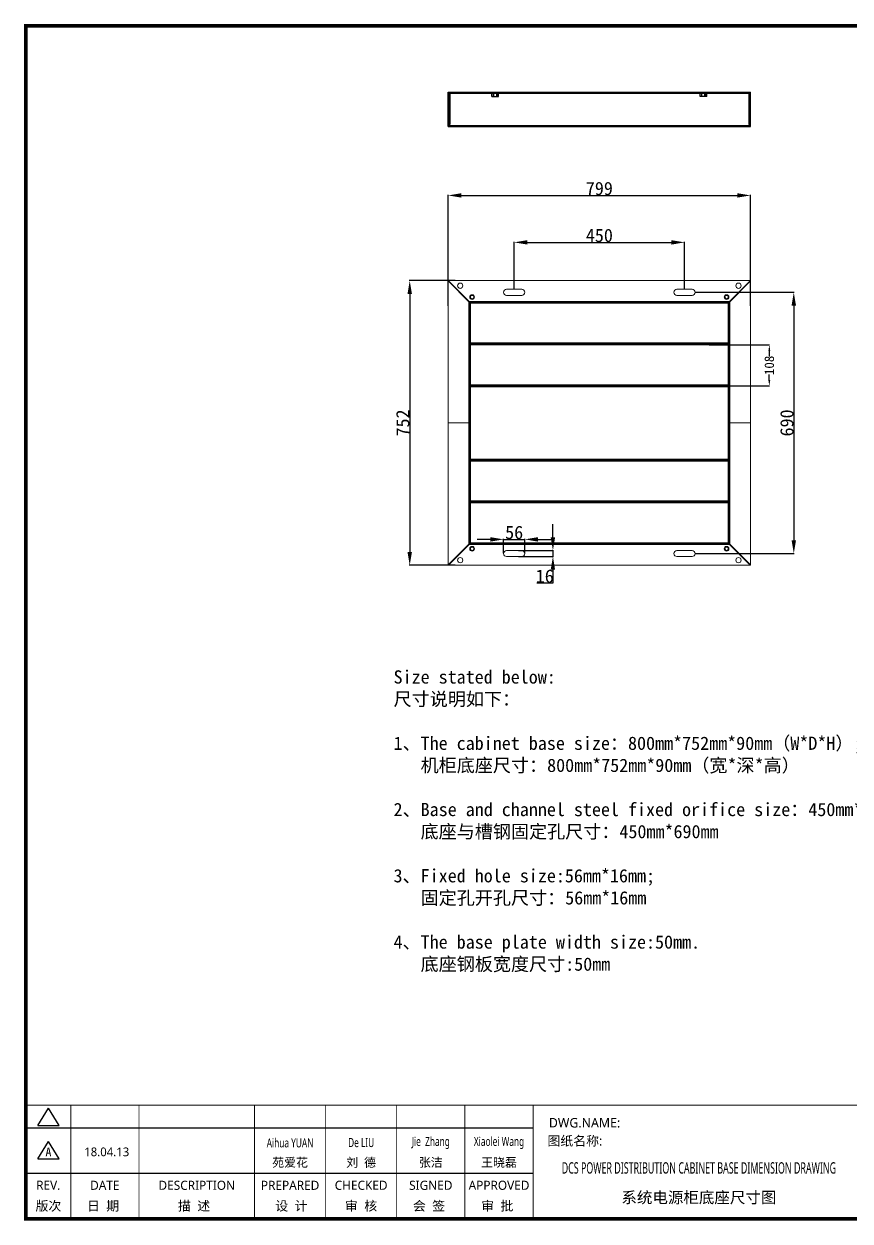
# Model space of a CAD drawing. Extents: x 81437 to 204847, y -54769 to -29444.
# Drawn here: x 91401 to 93583, y -32607 to -29444 of the extents above; entities that cross this region are included whole.
import ezdxf
from ezdxf.enums import TextEntityAlignment as Align

# ---------------------------------------------------------------- set-up
doc = ezdxf.new("R2010")
doc.units = 0
doc.header["$LTSCALE"] = 100
doc.header["$MEASUREMENT"] = 0
doc.layers.add('t', color=1, linetype='Continuous')
doc.layers.add('细实线', color=7, linetype='Continuous', lineweight=20)
doc.styles.get("Standard").update_dxf_attribs({"font": ''})
doc.styles.add('微软雅黑', font='')
doc.styles.get('Standard').set_extended_font_data('SimSun')
doc.styles.get('微软雅黑').set_extended_font_data('Microsoft YaHei')
doc.dimstyles.new('ISO-25', dxfattribs={"dimtxt": 35, "dimasz": 35, "dimexe": 1.25, "dimexo": 0.625, "dimtad": 1, "dimtoh": 1, "dimdec": 0, "dimtxsty": 'Standard', "dimcen": 2.5, "dimadec": 0, "dimazin": 0, "dimtfac": 1, "dimtdec": 0, "dimtmove": 0, "dimatfit": 3, "dimfxl": 1, "dimarcsym": 0})
doc.dimstyles.new('STANDARD$0', dxfattribs={"dimtxt": 25, "dimasz": 15, "dimexe": 0.18, "dimexo": 0.0625, "dimgap": 0.09, "dimtad": 0, "dimdec": 0, "dimzin": 0, "dimdsep": 46, "dimtxsty": 'Standard', "dimcen": 0.09, "dimadec": 0, "dimazin": 0, "dimtfac": 1, "dimtdec": 0, "dimtofl": 0, "dimtmove": 0, "dimatfit": 3, "dimfxl": 1, "dimtolj": 1, "dimtzin": 0, "dimarcsym": 0})

# ---------------------------------------------------------------- blocks, each defined once
blk = doc.blocks.new('底座尺寸图')
at = {"insert": (-105.3, -1673.2), "char_height": 35, "width": 5780.962, "attachment_point": 4}
blk.add_mtext('Size stated below:\\P尺寸说明如下：\\P\\P1、The cabinet base size：{\\fSimSun|b0|i0|c134|p54;800mm*752mm*90mm}（W*D*H）;\\P   机柜底座尺寸：{\\fSimSun|b0|i0|c134|p54;800mm*752mm*90mm}（宽*深*高）\\P\\P2、Base and channel steel fixed orifice size：450mm*540mm;\\P   底座与槽钢固定孔尺寸：{\\fSimSun|b0|i0|c134|p54;450mm*690}mm\\P\\P3、Fixed hole size:56mm*16mm;\\P   固定孔开孔尺寸：56mm*16mm\\P\\P4、The base plate width size:50mm.\\P   底座钢板宽度尺寸:50mm', dxfattribs=at)
blk = doc.blocks.new('图框')
at = {"color": 7}
for p, q in [((-6.2, -2970.4), (1334, -2970.4)), ((-6.2, -3090.4), (1334, -3090.4))]:
    blk.add_line(p, q, dxfattribs=at)
at = {"color": 7, "const_width": 3}
blk.add_lwpolyline([(4109.5, -2910.4), (-6.2, -2910.4)], dxfattribs=at)
at = {"layer": 't', "color": 7}
for p, q in [((25.8, -2963.9), (53.7, -2918)), ((81.7, -2963.9), (53.7, -2918)), ((25.8, -2963.9), (81.7, -2963.9)), ((25.8, -3051.8), (53.7, -3006)), ((81.7, -3051.8), (53.7, -3006)), ((25.8, -3051.8), (81.7, -3051.8))]:
    blk.add_line(p, q, dxfattribs=at)
at = {"layer": 't', "color": 7, "const_width": 9.62}
blk.add_lwpolyline([(4109.5, -3210.4), (4109.5, -58.9), (-6.2, -58.9), (-6.2, -3210.4)], close=True, dxfattribs=at)
at = {"layer": 't', "color": 7, "const_width": 2.4}
for points in [[(112.6, -2911.6), (112.6, -3210.4)], [(292.9, -2911.6), (292.9, -3210.4)], [(598.2, -2911.6), (598.2, -3215.3)], [(785.8, -2911.6), (785.8, -3215.3)], [(973.4, -2911.6), (973.4, -3215.3)], [(1153.7, -2911.6), (1153.7, -3215.3)], [(1334, -2911.6), (1334, -3215.3)]]:
    blk.add_lwpolyline(points, dxfattribs=at)
at = {"color": 7, "style": '微软雅黑', "flags": 8}
for tag, p, height in [('DWG.NAME:', (1375.5, -2969.2), 25), ('DWG.NO.:', (3122, -3089.3), 24), ('图纸编号', (3309.2, -3111.3), 24), ('FILENO.:', (3122.5, -3165), 24), ('文档号', (3311.6, -3183), 24)]:
    blk.add_attdef(tag, p, '', height=height, dxfattribs=at)
at = {"color": 7, "style": '微软雅黑', "width": 0.8, "flags": 8}
for tag, p, height in [('PROJECTNAME:', (3119.3, -2971.7), 24), ('PROJECT_NAME', (3324.7, -2969.2), 25)]:
    blk.add_attdef(tag, p, '', height=height, dxfattribs=at)
at = {"color": 7, "style": '微软雅黑', "flags": 8}
for tag, height, width, p in [('RENLIU', 24, 0.7, (692, -3009.2)), ('SHUFENWANG', 24, 0.7, (879.6, -3009.2)), ('FANGHOU', 24, 0.7, (1063.6, -3009.2)), ('DANDANLI', 24, 0.7, (1243.9, -3009.2)), ('#10STATIONONTROLCABINETCOVER', 30, 0.6, (1771.7, -3076)), ('HANGZHOUHOLLYSYSAUTOMATIONCO.,LTD.', 24, 0.7, (2763.9, -3104.6))]:
    blk.add_attdef(tag, text='', height=height, dxfattribs=dict(at, width=width)).set_placement(p, align=Align.MIDDLE)
for tag, p in [('图纸名称:', (1371.6, -3024.8)), ('项目名称', (3272.9, -3045.6))]:
    blk.add_attdef(tag, text='', height=25, dxfattribs=at).set_placement(p, align=Align.BOTTOM_LEFT)
at = {"color": 7, "flags": 8}
blk.add_attdef('A', text='', height=23, dxfattribs=at).set_placement((53.7, -3033.7), align=Align.MIDDLE)
at = {"color": 7, "style": '微软雅黑', "flags": 8}
for tag, height, p in [('设计时间', 23, (207.7, -3033.7)), ('刘仁', 23, (692, -3061.1)), ('王姝芬', 23, (879.6, -3061.1)), ('侯方', 23, (1063.6, -3061.1)), ('李丹丹', 23, (1243.9, -3061.1)), ('PAGEXOFX', 24, (3947.6, -3097.9)), ('REV.', 24, (53.2, -3121.9)), ('DATE', 24, (202.7, -3121.9)), ('DESCRIPTION', 24, (445.6, -3121.9)), ('PREPARED', 24, (692, -3121.9)), ('CHECKED', 24, (879.6, -3121.9)), ('SIGNED', 24, (1063.6, -3121.9)), ('APPROVED', 24, (1243.9, -3121.9)), ('图纸名称', 30, (1771.7, -3153.6)), ('第几页共几页', 24, (3947.6, -3172.9))]:
    blk.add_attdef(tag, text='', height=height, dxfattribs=at).set_placement(p, align=Align.MIDDLE)
at = {"layer": 't', "color": 7, "style": '微软雅黑'}
for s, p in [('版次', (53.7, -3176.5)), ('日  期', (198, -3176.5)), ('描  述', (438.3, -3176.5)), ('设  计', (695.3, -3176.5)), ('审  核', (879.4, -3176.5)), ('会  签', (1058.9, -3176.5)), ('审  批', (1239.1, -3176.5))]:
    blk.add_text(s, height=25, dxfattribs=at).set_placement(p, align=Align.MIDDLE_CENTER)
blk = doc.blocks.new('*D242')
at = {"layer": 'Defpoints', "color": 0, "transparency": 16777216}
for p in [(93320.1, -29897.4), (92521.1, -30189.7), (93320.1, -30189.7)]:
    blk.add_point(p, dxfattribs=at)
at = {"layer": '细实线', "color": 0, "lineweight": -2, "transparency": 16777216}
for p, q in [((92521.1, -30189.1), (92521.1, -29896.2)), ((92556.1, -29897.4), (93285.1, -29897.4)), ((93320.1, -30189.1), (93320.1, -29896.2))]:
    blk.add_line(p, q, dxfattribs=at)
at = {"layer": '细实线', "color": 0, "transparency": 16777216}
for points in [[(92556.1, -29891.6), (92556.1, -29903.2), (92521.1, -29897.4)], [(93285.1, -29903.2), (93285.1, -29891.6), (93320.1, -29897.4)]]:
    blk.add_solid(points, dxfattribs=at)
at = {"layer": '细实线', "color": 0, "transparency": 16777216, "insert": (92920.6, -29879.3), "char_height": 35, "attachment_point": 5}
blk.add_mtext('799', dxfattribs=at)
blk = doc.blocks.new('*D243')
at = {"layer": 'Defpoints', "color": 0, "transparency": 16777216}
for p in [(92540.4, -30122.4), (92419.7, -30874.4), (92540.4, -30874.4)]:
    blk.add_point(p, dxfattribs=at)
at = {"layer": '细实线', "color": 0, "lineweight": -2, "transparency": 16777216}
for p, q in [((92539.7, -30122.4), (92418.5, -30122.4)), ((92419.7, -30157.4), (92419.7, -30839.4)), ((92539.7, -30874.4), (92418.5, -30874.4))]:
    blk.add_line(p, q, dxfattribs=at)
at = {"layer": '细实线', "color": 0, "transparency": 16777216}
for points in [[(92425.6, -30157.4), (92413.9, -30157.4), (92419.7, -30122.4)], [(92413.9, -30839.4), (92425.6, -30839.4), (92419.7, -30874.4)]]:
    blk.add_solid(points, dxfattribs=at)
at = {"layer": '细实线', "color": 0, "transparency": 16777216, "insert": (92401.6, -30498.4), "char_height": 35, "attachment_point": 5, "rotation": 90}
blk.add_mtext('752', dxfattribs=at)
blk = doc.blocks.new('*D244')
at = {"layer": 'Defpoints', "color": 0, "transparency": 16777216}
for p in [(93145.6, -30021.4), (92695.6, -30145.4), (93145.6, -30145.4)]:
    blk.add_point(p, dxfattribs=at)
at = {"layer": '细实线', "color": 0, "lineweight": -2, "transparency": 16777216}
for p, q in [((92695.6, -30144.8), (92695.6, -30020.2)), ((92730.6, -30021.4), (93110.6, -30021.4)), ((93145.6, -30144.8), (93145.6, -30020.2))]:
    blk.add_line(p, q, dxfattribs=at)
at = {"layer": '细实线', "color": 0, "transparency": 16777216}
for points in [[(92730.6, -30015.6), (92730.6, -30027.3), (92695.6, -30021.4)], [(93110.6, -30027.3), (93110.6, -30015.6), (93145.6, -30021.4)]]:
    blk.add_solid(points, dxfattribs=at)
at = {"layer": '细实线', "color": 0, "transparency": 16777216, "insert": (92920.6, -30003.3), "char_height": 35, "attachment_point": 5}
blk.add_mtext('450', dxfattribs=at)
blk = doc.blocks.new('*D245')
at = {"layer": 'Defpoints', "color": 0, "transparency": 16777216}
for p in [(93173.6, -30153.4), (93173.6, -30843.4), (93434.1, -30843.4)]:
    blk.add_point(p, dxfattribs=at)
at = {"layer": '细实线', "color": 0, "lineweight": -2, "transparency": 16777216}
for p, q in [((93174.3, -30153.4), (93435.4, -30153.4)), ((93434.1, -30188.4), (93434.1, -30808.4)), ((93174.3, -30843.4), (93435.4, -30843.4))]:
    blk.add_line(p, q, dxfattribs=at)
at = {"layer": '细实线', "color": 0, "transparency": 16777216}
for points in [[(93440, -30188.4), (93428.3, -30188.4), (93434.1, -30153.4)], [(93428.3, -30808.4), (93440, -30808.4), (93434.1, -30843.4)]]:
    blk.add_solid(points, dxfattribs=at)
at = {"layer": '细实线', "color": 0, "transparency": 16777216, "insert": (93416, -30498.4), "char_height": 35, "attachment_point": 5, "rotation": 90}
blk.add_mtext('690', dxfattribs=at)
blk = doc.blocks.new('*D246')
at = {"layer": 'Defpoints', "color": 0, "transparency": 16777216}
for p in [(92723.6, -30806), (92667.6, -30843.4), (92723.6, -30843.4)]:
    blk.add_point(p, dxfattribs=at)
at = {"layer": '细实线', "color": 0, "lineweight": -2, "transparency": 16777216}
for p, q in [((92632.6, -30806), (92597.6, -30806)), ((92667.6, -30842.8), (92667.6, -30804.8)), ((92667.6, -30806), (92723.6, -30806)), ((92723.6, -30842.8), (92723.6, -30804.8)), ((92758.6, -30806), (92793.6, -30806))]:
    blk.add_line(p, q, dxfattribs=at)
at = {"layer": '细实线', "color": 0, "transparency": 16777216}
for points in [[(92632.6, -30811.9), (92632.6, -30800.2), (92667.6, -30806)], [(92758.6, -30800.2), (92758.6, -30811.9), (92723.6, -30806)]]:
    blk.add_solid(points, dxfattribs=at)
at = {"layer": '细实线', "color": 0, "transparency": 16777216, "insert": (92695.6, -30787.9), "char_height": 35, "attachment_point": 5}
blk.add_mtext('56', dxfattribs=at)
blk = doc.blocks.new('*D247')
at = {"layer": 'Defpoints', "color": 0, "transparency": 16777216}
for p in [(92706.2, -30835.4), (92706.2, -30851.4), (92797.9, -30851.4)]:
    blk.add_point(p, dxfattribs=at)
at = {"layer": '细实线', "color": 0, "lineweight": -2, "transparency": 16777216}
for p, q in [((92797.9, -30800.4), (92797.9, -30765.4)), ((92706.9, -30835.4), (92799.1, -30835.4)), ((92706.9, -30851.4), (92799.1, -30851.4)), ((92797.9, -30835.4), (92797.9, -30851.4)), ((92797.9, -30886.4), (92797.9, -30921.4)), ((92797.9, -30921.4), (92755.6, -30921.4))]:
    blk.add_line(p, q, dxfattribs=at)
at = {"layer": '细实线', "color": 0, "transparency": 16777216}
for points in [[(92792, -30800.4), (92803.7, -30800.4), (92797.9, -30835.4)], [(92803.7, -30886.4), (92792, -30886.4), (92797.9, -30851.4)]]:
    blk.add_solid(points, dxfattribs=at)
at = {"layer": '细实线', "color": 0, "transparency": 16777216, "insert": (92776.4, -30903.3), "char_height": 35, "attachment_point": 5}
blk.add_mtext('16', dxfattribs=at)
blk = doc.blocks.new('*D249')
at = {"layer": 'Defpoints', "color": 0, "transparency": 16777216}
for p in [(93210.8, -30292.4), (93210.8, -30400.4), (93369.5, -30400.4)]:
    blk.add_point(p, dxfattribs=at)
at = {"layer": '细实线', "color": 0, "lineweight": -2, "transparency": 16777216}
for p, q in [((93210.8, -30292.4), (93369.7, -30292.4)), ((93369.5, -30307.4), (93369.5, -30322.7)), ((93369.5, -30385.4), (93369.5, -30370.1)), ((93210.8, -30400.4), (93369.7, -30400.4))]:
    blk.add_line(p, q, dxfattribs=at)
at = {"layer": '细实线', "color": 0, "transparency": 16777216}
for points in [[(93372, -30307.4), (93367, -30307.4), (93369.5, -30292.4)], [(93367, -30385.4), (93372, -30385.4), (93369.5, -30400.4)]]:
    blk.add_solid(points, dxfattribs=at)
at = {"layer": '细实线', "color": 0, "transparency": 16777216, "insert": (93369.5, -30346.4), "char_height": 25, "attachment_point": 5, "rotation": 90}
blk.add_mtext('\\A1;108', dxfattribs=at)

msp = doc.modelspace()

# ---------------------------------------------------------------- linework, layer by layer
at = {"color": 7, "linetype": 'Continuous'}
for p, q in [((92521.1, -29715), (92521.1, -29625)), ((92521.1, -29625), (93320.1, -29625)), ((92523.1, -29625), (92523.1, -29627.5)), ((92523.1, -29627.5), (93318.1, -29627.5)), ((92523.6, -29630), (92523.6, -29627.5)), ((92523.6, -29630), (92523.6, -29710)), ((92523.6, -29630), (92525.6, -29630)), ((92523.8, -29625), (92523.8, -29627.5)), ((92525.6, -29630), (92525.6, -29710)), ((92540.8, -29627.5), (92540.8, -29625)), ((92546.1, -29627.5), (92546.1, -29625)), ((92547.8, -29627.5), (92547.8, -29625)), ((92553.3, -29627.5), (92553.3, -29625)), ((92560.1, -29627.5), (92560.1, -29625)), ((92571.1, -29625), (92571.1, -29627.5)), ((92571.8, -29625), (92571.8, -29627.5)), ((92636.8, -29635.9), (92636.8, -29627.5)), ((92639.4, -29627.5), (92639.4, -29625)), ((92640.6, -29627.5), (92640.6, -29635.9)), ((92641.2, -29635.9), (92641.2, -29627.5)), ((92641.6, -29635.9), (92641.6, -29627.5)), ((92649.6, -29635.9), (92649.6, -29627.5)), ((92650.1, -29635.9), (92650.1, -29627.5)), ((92650.6, -29627.5), (92650.6, -29635.9)), ((92651.9, -29627.5), (92651.9, -29625)), ((92654.5, -29635.9), (92654.5, -29627.5)), ((92667.6, -29625), (92667.6, -29627.5)), ((92675.6, -29627.5), (92675.6, -29625)), ((92715.6, -29627.5), (92715.6, -29625)), ((92723.6, -29625), (92723.6, -29627.5)), ((93117.6, -29625), (93117.6, -29627.5)), ((93125.6, -29627.5), (93125.6, -29625)), ((93165.6, -29627.5), (93165.6, -29625)), ((93173.6, -29625), (93173.6, -29627.5)), ((93186.8, -29635.9), (93186.8, -29627.5)), ((93189.4, -29627.5), (93189.4, -29625)), ((93190.6, -29627.5), (93190.6, -29635.9)), ((93191.2, -29635.9), (93191.2, -29627.5)), ((93191.6, -29635.9), (93191.6, -29627.5)), ((93199.6, -29635.9), (93199.6, -29627.5)), ((93200.1, -29635.9), (93200.1, -29627.5)), ((93200.6, -29627.5), (93200.6, -29635.9)), ((93201.9, -29627.5), (93201.9, -29625)), ((93204.5, -29635.9), (93204.5, -29627.5)), ((93269.4, -29625), (93269.4, -29627.5)), ((93270.1, -29625), (93270.1, -29627.5)), ((93281.1, -29627.5), (93281.1, -29625)), ((93287.9, -29627.5), (93287.9, -29625)), ((93293.4, -29627.5), (93293.4, -29625)), ((93295.1, -29627.5), (93295.1, -29625)), ((93300.5, -29627.5), (93300.5, -29625)), ((93317.6, -29630), (93315.6, -29630)), ((93315.6, -29630), (93315.6, -29710)), ((93317.4, -29625), (93317.4, -29627.5)), ((93317.6, -29630), (93317.6, -29627.5)), ((93317.6, -29630), (93317.6, -29710)), ((93318.1, -29625), (93318.1, -29627.5)), ((93320.1, -29715), (93320.1, -29625)), ((92636.8, -29635.9), (92654.5, -29635.9)), ((93204.5, -29635.9), (93186.8, -29635.9)), ((92521.1, -29715), (93320.1, -29715)), ((92523.1, -29715), (92523.1, -29712.5)), ((92523.1, -29712.5), (93318.1, -29712.5)), ((92523.6, -29712.5), (92523.6, -29710)), ((92523.6, -29710), (92525.6, -29710)), ((92523.8, -29715), (92523.8, -29712.5)), ((92540.8, -29712.5), (92540.8, -29715)), ((92546.1, -29715), (92546.1, -29712.5)), ((92547.8, -29712.5), (92547.8, -29715)), ((92553.3, -29715), (92553.3, -29712.5)), ((92560.1, -29715), (92560.1, -29712.5)), ((92571.1, -29715), (92571.1, -29712.5)), ((92571.8, -29715), (92571.8, -29712.5)), ((92639.4, -29715), (92639.4, -29712.5)), ((92651.9, -29715), (92651.9, -29712.5)), ((92667.6, -29712.5), (92667.6, -29715)), ((92675.6, -29715), (92675.6, -29712.5)), ((92715.6, -29715), (92715.6, -29712.5)), ((92723.6, -29712.5), (92723.6, -29715)), ((93117.6, -29712.5), (93117.6, -29715)), ((93125.6, -29715), (93125.6, -29712.5)), ((93165.6, -29715), (93165.6, -29712.5)), ((93173.6, -29712.5), (93173.6, -29715)), ((93189.4, -29715), (93189.4, -29712.5)), ((93201.9, -29715), (93201.9, -29712.5)), ((93269.4, -29715), (93269.4, -29712.5)), ((93270.1, -29715), (93270.1, -29712.5)), ((93281.1, -29715), (93281.1, -29712.5)), ((93287.9, -29715), (93287.9, -29712.5)), ((93293.4, -29712.5), (93293.4, -29715)), ((93295.1, -29715), (93295.1, -29712.5)), ((93300.5, -29712.5), (93300.5, -29715)), ((93317.6, -29710), (93315.6, -29710)), ((93317.4, -29715), (93317.4, -29712.5)), ((93317.6, -29712.5), (93317.6, -29710)), ((93318.1, -29715), (93318.1, -29712.5))]:
    msp.add_line(p, q, dxfattribs=at)
at = {"color": 7, "linetype": 'Continuous', "lineweight": 15}
for p, q in [((92521.1, -30122.4), (93320.1, -30122.4)), ((92521.1, -30498.4), (92521.1, -30122.4)), ((92523.8, -30124.4), (92523.1, -30125.1)), ((92523.1, -30125.1), (92576.1, -30178.1)), ((92524.3, -30124.9), (92523.6, -30124.9)), ((92523.6, -30124.9), (92523.6, -30125.6)), ((92576.8, -30177.4), (92523.8, -30124.4)), ((93317.4, -30124.4), (93264.4, -30177.4)), ((93265.1, -30178.1), (93318.1, -30125.1)), ((93316.9, -30124.9), (93317.6, -30124.9)), ((93317.4, -30124.4), (93318.1, -30125.1)), ((93317.6, -30124.9), (93317.6, -30125.6)), ((93320.1, -30122.4), (93320.1, -30498.4)), ((92715.6, -30145.4), (92675.6, -30145.4)), ((92675.6, -30161.4), (92715.6, -30161.4)), ((93165.6, -30145.4), (93125.6, -30145.4)), ((93125.6, -30161.4), (93165.6, -30161.4)), ((92576.1, -30178.1), (92576.1, -30177.4)), ((92576.1, -30177.4), (92576.8, -30177.4)), ((92576.1, -30178.1), (92576.1, -30498.4)), ((92576.8, -30191.9), (92576.1, -30191.9)), ((92576.1, -30196.9), (92576.8, -30196.9)), ((93264.4, -30177.4), (92576.8, -30177.4)), ((92577.3, -30192.4), (92576.8, -30191.9)), ((92576.8, -30191.9), (92576.8, -30196.9)), ((92576.8, -30196.9), (92577.3, -30196.4)), ((92577.6, -30192.4), (92577.3, -30192.4)), ((92577.3, -30192.4), (92577.3, -30196.4)), ((92577.3, -30196.4), (92577.6, -30196.4)), ((92577.6, -30179.4), (92577.6, -30289.4)), ((92578.4, -30179.4), (92577.6, -30179.4)), ((92579.2, -30179.4), (92578.4, -30179.4)), ((93262, -30179.4), (92579.2, -30179.4)), ((93261.1, -30181.9), (92580.1, -30181.9)), ((92580.1, -30181.9), (92580.1, -30286.9)), ((93261.1, -30286.9), (93261.1, -30181.9)), ((93262.9, -30179.4), (93262, -30179.4)), ((93263.6, -30179.4), (93262.9, -30179.4)), ((93263.6, -30289.4), (93263.6, -30179.4)), ((93263.9, -30192.4), (93263.6, -30192.4)), ((93263.6, -30196.4), (93263.9, -30196.4)), ((93264.4, -30191.9), (93263.9, -30192.4)), ((93263.9, -30196.4), (93263.9, -30192.4)), ((93263.9, -30196.4), (93264.4, -30196.9)), ((93264.4, -30177.4), (93265.1, -30177.4)), ((93265.1, -30191.9), (93264.4, -30191.9)), ((93264.4, -30196.9), (93264.4, -30191.9)), ((93264.4, -30196.9), (93265.1, -30196.9)), ((93265.1, -30177.4), (93265.1, -30178.1)), ((93265.1, -30498.4), (93265.1, -30178.1)), ((92576.1, -30208), (92577.6, -30208)), ((93263.6, -30208), (93265.1, -30208)), ((92576.8, -30271.9), (92576.1, -30271.9)), ((92576.1, -30276.9), (92576.8, -30276.9)), ((92577.3, -30272.4), (92576.8, -30271.9)), ((92576.8, -30271.9), (92576.8, -30276.9)), ((92576.8, -30276.9), (92577.3, -30276.4)), ((92577.6, -30272.4), (92577.3, -30272.4)), ((92577.3, -30272.4), (92577.3, -30276.4)), ((92577.3, -30276.4), (92577.6, -30276.4)), ((92577.6, -30289.4), (92580.1, -30289.4)), ((92577.6, -30289.9), (92577.6, -30399.9)), ((92578.4, -30289.9), (92577.6, -30289.9)), ((92577.9, -30289.9), (92577.9, -30289.4)), ((92579.2, -30289.9), (92578.4, -30289.9)), ((93261.1, -30289.9), (92579.2, -30289.9)), ((92580.1, -30286.9), (93261.1, -30286.9)), ((92580.1, -30289.4), (92580.1, -30286.9)), ((92580.1, -30289.4), (93262, -30289.4)), ((93261.1, -30292.4), (92580.1, -30292.4)), ((92580.1, -30292.4), (92580.1, -30397.4)), ((92715.6, -30289.9), (92715.6, -30289.4)), ((92726.1, -30289.9), (92725.3, -30289.4)), ((92731, -30289.4), (92730.2, -30289.9)), ((92750.6, -30289.4), (92749.8, -30289.9)), ((92811.5, -30289.9), (92810.7, -30289.4)), ((92831.1, -30289.9), (92830.3, -30289.4)), ((92836, -30289.4), (92835.2, -30289.9)), ((93006.1, -30289.9), (93005.3, -30289.4)), ((93011, -30289.4), (93010.2, -30289.9)), ((93030.6, -30289.4), (93029.8, -30289.9)), ((93091.5, -30289.9), (93090.7, -30289.4)), ((93111.1, -30289.9), (93110.3, -30289.4)), ((93116, -30289.4), (93115.2, -30289.9)), ((93125.6, -30289.4), (93125.6, -30289.9)), ((93234.4, -30289.4), (93234.4, -30289.9)), ((93238.4, -30289.9), (93238.4, -30289.4)), ((93263.6, -30289.9), (93261.1, -30289.9)), ((93261.1, -30289.9), (93261.1, -30292.4)), ((93261.1, -30397.4), (93261.1, -30292.4)), ((93262, -30289.4), (93262.9, -30289.4)), ((93262.9, -30289.4), (93263.6, -30289.4)), ((93263.4, -30289.4), (93263.4, -30289.9)), ((93263.9, -30272.4), (93263.6, -30272.4)), ((93263.6, -30276.4), (93263.9, -30276.4)), ((93263.6, -30399.9), (93263.6, -30289.9)), ((93264.4, -30271.9), (93263.9, -30272.4)), ((93263.9, -30276.4), (93263.9, -30272.4)), ((93263.9, -30276.4), (93264.4, -30276.9)), ((93265.1, -30271.9), (93264.4, -30271.9)), ((93264.4, -30276.9), (93264.4, -30271.9)), ((93264.4, -30276.9), (93265.1, -30276.9)), ((92576.8, -30302.4), (92576.1, -30302.4)), ((92576.1, -30307.4), (92576.8, -30307.4)), ((92577.3, -30302.9), (92576.8, -30302.4)), ((92576.8, -30302.4), (92576.8, -30307.4)), ((92576.8, -30307.4), (92577.3, -30306.9)), ((92577.6, -30302.9), (92577.3, -30302.9)), ((92577.3, -30302.9), (92577.3, -30306.9)), ((92577.3, -30306.9), (92577.6, -30306.9)), ((93263.9, -30302.9), (93263.6, -30302.9)), ((93263.6, -30306.9), (93263.9, -30306.9)), ((93264.4, -30302.4), (93263.9, -30302.9)), ((93263.9, -30306.9), (93263.9, -30302.9)), ((93263.9, -30306.9), (93264.4, -30307.4)), ((93265.1, -30302.4), (93264.4, -30302.4)), ((93264.4, -30307.4), (93264.4, -30302.4)), ((93264.4, -30307.4), (93265.1, -30307.4)), ((92576.8, -30382.4), (92576.1, -30382.4)), ((92576.1, -30387.4), (92576.8, -30387.4)), ((92577.3, -30382.9), (92576.8, -30382.4)), ((92576.8, -30382.4), (92576.8, -30387.4)), ((92576.8, -30387.4), (92577.3, -30386.9)), ((92577.6, -30382.9), (92577.3, -30382.9)), ((92577.3, -30382.9), (92577.3, -30386.9)), ((92577.3, -30386.9), (92577.6, -30386.9)), ((93263.9, -30382.9), (93263.6, -30382.9)), ((93263.6, -30386.9), (93263.9, -30386.9)), ((93264.4, -30382.4), (93263.9, -30382.9)), ((93263.9, -30386.9), (93263.9, -30382.9)), ((93263.9, -30386.9), (93264.4, -30387.4)), ((93265.1, -30382.4), (93264.4, -30382.4)), ((93264.4, -30387.4), (93264.4, -30382.4)), ((93264.4, -30387.4), (93265.1, -30387.4)), ((92577.6, -30399.9), (92578.4, -30399.9)), ((92577.6, -30400.4), (92578.8, -30400.4)), ((92577.6, -30400.4), (92577.6, -30596.4)), ((92577.9, -30400.4), (92577.9, -30399.9)), ((92578.4, -30399.9), (92579.2, -30399.9)), ((93261.1, -30400.4), (92578.8, -30400.4)), ((92579.2, -30399.9), (93262, -30399.9)), ((92580.1, -30397.4), (93261.1, -30397.4)), ((92580.1, -30402.9), (92580.1, -30593.9)), ((93261.1, -30402.9), (92580.1, -30402.9)), ((92580.6, -30399.9), (92580.6, -30400.4)), ((93260.6, -30400.4), (93260.6, -30399.9)), ((93261.1, -30400.4), (93261.1, -30402.9)), ((93263.6, -30400.4), (93261.1, -30400.4)), ((93261.1, -30593.9), (93261.1, -30402.9)), ((93262, -30399.9), (93262.9, -30399.9)), ((93262.9, -30399.9), (93263.6, -30399.9)), ((93263.4, -30399.9), (93263.4, -30400.4)), ((93263.6, -30596.4), (93263.6, -30400.4)), ((92576.1, -30498.4), (92521.1, -30498.4)), ((92521.1, -30874.4), (92521.1, -30498.4)), ((92576.8, -30495.9), (92576.1, -30495.9)), ((92576.1, -30498.4), (92576.1, -30818.7)), ((92576.1, -30500.9), (92576.8, -30500.9)), ((92577.3, -30496.4), (92576.8, -30495.9)), ((92576.8, -30495.9), (92576.8, -30500.9)), ((92576.8, -30500.9), (92577.3, -30500.4)), ((92577.6, -30496.4), (92577.3, -30496.4)), ((92577.3, -30496.4), (92577.3, -30500.4)), ((92577.3, -30500.4), (92577.6, -30500.4)), ((93263.9, -30496.4), (93263.6, -30496.4)), ((93263.6, -30500.4), (93263.9, -30500.4)), ((93264.4, -30495.9), (93263.9, -30496.4)), ((93263.9, -30500.4), (93263.9, -30496.4)), ((93263.9, -30500.4), (93264.4, -30500.9)), ((93265.1, -30495.9), (93264.4, -30495.9)), ((93264.4, -30500.9), (93264.4, -30495.9)), ((93264.4, -30500.9), (93265.1, -30500.9)), ((93320.1, -30498.4), (93265.1, -30498.4)), ((93265.1, -30818.7), (93265.1, -30498.4)), ((93320.1, -30498.4), (93320.1, -30874.4)), ((92576.8, -30609.4), (92576.1, -30609.4)), ((92577.3, -30609.9), (92576.8, -30609.4)), ((92576.8, -30609.4), (92576.8, -30614.4)), ((92577.6, -30609.9), (92577.3, -30609.9)), ((92577.3, -30609.9), (92577.3, -30613.9)), ((92577.6, -30596.4), (92578.8, -30596.4)), ((92577.6, -30596.9), (92577.6, -30706.9)), ((92578.4, -30596.9), (92577.6, -30596.9)), ((92577.9, -30596.9), (92577.9, -30596.4)), ((92579.2, -30596.9), (92578.4, -30596.9)), ((92578.8, -30596.4), (93262.4, -30596.4)), ((93262, -30596.9), (92579.2, -30596.9)), ((92580.1, -30593.9), (93261.1, -30593.9)), ((93261.1, -30599.4), (92580.1, -30599.4)), ((92580.1, -30599.4), (92580.1, -30704.4)), ((92580.6, -30596.4), (92580.6, -30596.9)), ((93260.6, -30596.9), (93260.6, -30596.4)), ((93261.1, -30704.4), (93261.1, -30599.4)), ((93262.9, -30596.9), (93262, -30596.9)), ((93263.6, -30596.4), (93262.4, -30596.4)), ((93263.6, -30596.9), (93262.9, -30596.9)), ((93263.4, -30596.4), (93263.4, -30596.9)), ((93263.6, -30706.9), (93263.6, -30596.9)), ((93263.9, -30609.9), (93263.6, -30609.9)), ((93264.4, -30609.4), (93263.9, -30609.9)), ((93263.9, -30613.9), (93263.9, -30609.9)), ((93265.1, -30609.4), (93264.4, -30609.4)), ((93264.4, -30614.4), (93264.4, -30609.4)), ((92576.1, -30614.4), (92576.8, -30614.4)), ((92576.8, -30614.4), (92577.3, -30613.9)), ((92577.3, -30613.9), (92577.6, -30613.9)), ((93263.6, -30613.9), (93263.9, -30613.9)), ((93263.9, -30613.9), (93264.4, -30614.4)), ((93264.4, -30614.4), (93265.1, -30614.4)), ((92576.8, -30689.4), (92576.1, -30689.4)), ((92576.1, -30694.4), (92576.8, -30694.4)), ((92577.3, -30689.9), (92576.8, -30689.4)), ((92576.8, -30689.4), (92576.8, -30694.4)), ((92576.8, -30694.4), (92577.3, -30693.9)), ((92577.6, -30689.9), (92577.3, -30689.9)), ((92577.3, -30689.9), (92577.3, -30693.9)), ((92577.3, -30693.9), (92577.6, -30693.9)), ((92577.6, -30706.9), (92580.1, -30706.9)), ((92577.9, -30707.4), (92577.9, -30706.9)), ((92580.1, -30704.4), (93261.1, -30704.4)), ((92580.1, -30706.9), (92580.1, -30704.4)), ((92580.1, -30706.9), (93262, -30706.9)), ((92715.6, -30707.4), (92715.6, -30706.9)), ((92725.3, -30707.4), (92726.1, -30706.9)), ((92730.2, -30706.9), (92731, -30707.4)), ((92749.8, -30706.9), (92750.6, -30707.4)), ((92810.7, -30707.4), (92811.5, -30706.9)), ((92830.3, -30707.4), (92831.1, -30706.9)), ((92835.2, -30706.9), (92836, -30707.4)), ((93005.3, -30707.4), (93006.1, -30706.9)), ((93010.2, -30706.9), (93011, -30707.4)), ((93029.8, -30706.9), (93030.6, -30707.4)), ((93090.7, -30707.4), (93091.5, -30706.9)), ((93110.3, -30707.4), (93111.1, -30706.9)), ((93115.2, -30706.9), (93116, -30707.4)), ((93125.6, -30706.9), (93125.6, -30707.4)), ((93262, -30706.9), (93262.9, -30706.9)), ((93262.9, -30706.9), (93263.6, -30706.9)), ((93263.4, -30706.9), (93263.4, -30707.4)), ((93263.9, -30689.9), (93263.6, -30689.9)), ((93263.6, -30693.9), (93263.9, -30693.9)), ((93264.4, -30689.4), (93263.9, -30689.9)), ((93263.9, -30693.9), (93263.9, -30689.9)), ((93263.9, -30693.9), (93264.4, -30694.4)), ((93265.1, -30689.4), (93264.4, -30689.4)), ((93264.4, -30694.4), (93264.4, -30689.4)), ((93264.4, -30694.4), (93265.1, -30694.4)), ((92576.8, -30719.9), (92576.1, -30719.9)), ((92576.1, -30724.9), (92576.8, -30724.9)), ((92577.3, -30720.4), (92576.8, -30719.9)), ((92576.8, -30719.9), (92576.8, -30724.9)), ((92576.8, -30724.9), (92577.3, -30724.4)), ((92577.6, -30720.4), (92577.3, -30720.4)), ((92577.3, -30720.4), (92577.3, -30724.4)), ((92577.3, -30724.4), (92577.6, -30724.4)), ((92577.6, -30707.4), (92577.6, -30817.4)), ((92578.4, -30707.4), (92577.6, -30707.4)), ((92579.2, -30707.4), (92578.4, -30707.4)), ((93261.1, -30707.4), (92579.2, -30707.4)), ((93261.1, -30709.9), (92580.1, -30709.9)), ((92580.1, -30709.9), (92580.1, -30814.9)), ((93263.6, -30707.4), (93261.1, -30707.4)), ((93261.1, -30707.4), (93261.1, -30709.9)), ((93261.1, -30814.9), (93261.1, -30709.9)), ((93263.6, -30817.4), (93263.6, -30707.4)), ((93263.9, -30720.4), (93263.6, -30720.4)), ((93263.6, -30724.4), (93263.9, -30724.4)), ((93264.4, -30719.9), (93263.9, -30720.4)), ((93263.9, -30724.4), (93263.9, -30720.4)), ((93263.9, -30724.4), (93264.4, -30724.9)), ((93265.1, -30719.9), (93264.4, -30719.9)), ((93264.4, -30724.9), (93264.4, -30719.9)), ((93264.4, -30724.9), (93265.1, -30724.9)), ((92577.6, -30788.8), (92576.1, -30788.8)), ((92576.8, -30799.9), (92576.1, -30799.9)), ((92577.3, -30800.4), (92576.8, -30799.9)), ((92576.8, -30799.9), (92576.8, -30804.9)), ((92577.6, -30800.4), (92577.3, -30800.4)), ((92577.3, -30800.4), (92577.3, -30804.4)), ((93265.1, -30788.8), (93263.6, -30788.8)), ((93263.9, -30800.4), (93263.6, -30800.4)), ((93264.4, -30799.9), (93263.9, -30800.4)), ((93263.9, -30804.4), (93263.9, -30800.4)), ((93265.1, -30799.9), (93264.4, -30799.9)), ((93264.4, -30804.9), (93264.4, -30799.9)), ((92576.1, -30818.7), (92523.1, -30871.7)), ((92523.8, -30872.4), (92576.8, -30819.4)), ((92576.1, -30804.9), (92576.8, -30804.9)), ((92576.1, -30819.4), (92576.1, -30818.7)), ((92576.8, -30819.4), (92576.1, -30819.4)), ((92576.8, -30804.9), (92577.3, -30804.4)), ((92576.8, -30819.4), (93264.4, -30819.4)), ((92577.3, -30804.4), (92577.6, -30804.4)), ((92577.6, -30817.4), (92578.4, -30817.4)), ((92578.4, -30817.4), (92579.2, -30817.4)), ((92579.2, -30817.4), (93262, -30817.4)), ((92580.1, -30814.9), (93261.1, -30814.9)), ((93262, -30817.4), (93262.9, -30817.4)), ((93262.9, -30817.4), (93263.6, -30817.4)), ((93263.6, -30804.4), (93263.9, -30804.4)), ((93263.9, -30804.4), (93264.4, -30804.9)), ((93264.4, -30804.9), (93265.1, -30804.9)), ((93264.4, -30819.4), (93317.4, -30872.4)), ((93265.1, -30819.4), (93264.4, -30819.4)), ((93318.1, -30871.7), (93265.1, -30818.7)), ((93265.1, -30818.7), (93265.1, -30819.4)), ((92715.6, -30835.4), (92675.6, -30835.4)), ((92675.6, -30851.4), (92715.6, -30851.4)), ((93165.6, -30835.4), (93125.6, -30835.4)), ((93125.6, -30851.4), (93165.6, -30851.4)), ((93320.1, -30874.4), (92521.1, -30874.4)), ((92523.8, -30872.4), (92523.1, -30871.7)), ((92523.6, -30871.9), (92523.6, -30871.2)), ((92524.3, -30871.9), (92523.6, -30871.9)), ((93316.9, -30871.9), (93317.6, -30871.9)), ((93317.4, -30872.4), (93318.1, -30871.7)), ((93317.6, -30871.9), (93317.6, -30871.2))]:
    msp.add_line(p, q, dxfattribs=at)
for centre, radius in [((92553.1, -30135.9), 7), ((93288.1, -30135.9), 7), ((92584.6, -30165.9), 6.25), ((92584.6, -30165.9), 5), ((92584.6, -30165.9), 4.5), ((93256.6, -30165.9), 6.25), ((93256.6, -30165.9), 5), ((93256.6, -30165.9), 4.5), ((92584.6, -30830.9), 6.25), ((92584.6, -30830.9), 5), ((92584.6, -30830.9), 4.5), ((93256.6, -30830.9), 6.25), ((93256.6, -30830.9), 5), ((93256.6, -30830.9), 4.5), ((92553.1, -30860.9), 7), ((93288.1, -30860.9), 7)]:
    msp.add_circle(centre, radius, dxfattribs=at)
for centre, radius, start, end in [((92675.6, -30153.4), 8, 90, 270), ((92715.6, -30153.4), 8, 270, 90), ((93125.6, -30153.4), 8, 90, 270), ((93165.6, -30153.4), 8, 270, 90), ((92695.6, -30180.9), 4.1, 121.3881, 158.5399), ((92695.6, -30180.9), 3, 30, 150), ((92695.6, -30180.9), 4.1, 21.4601, 58.6119), ((92920.6, -30180.9), 4.1, 121.3881, 158.5399), ((92920.6, -30180.9), 3, 30, 150), ((92920.6, -30180.9), 4.1, 21.4601, 58.6119), ((93145.6, -30180.9), 4.1, 121.3881, 158.5399), ((93145.6, -30180.9), 3, 30, 150), ((93145.6, -30180.9), 4.1, 21.4601, 58.6119), ((92695.6, -30815.9), 4.1, 201.4601, 238.6119), ((92695.6, -30815.9), 3, 210, 330), ((92695.6, -30815.9), 4.1, 301.3881, 338.5399), ((92920.6, -30815.9), 4.1, 201.4601, 238.6119), ((92920.6, -30815.9), 3, 210, 330), ((92920.6, -30815.9), 4.1, 301.3881, 338.5399), ((93145.6, -30815.9), 4.1, 201.4601, 238.6119), ((93145.6, -30815.9), 3, 210, 330), ((93145.6, -30815.9), 4.1, 301.3881, 338.5399), ((92675.6, -30843.4), 8, 90, 270), ((92715.6, -30843.4), 8, 270, 90), ((93125.6, -30843.4), 8, 90, 270), ((93165.6, -30843.4), 8, 270, 90)]:
    msp.add_arc(centre, radius, start, end, dxfattribs=at)
for points, knots in [([(92579.6, -30165.9), (92579.7, -30165.2), (92579.9, -30163.9), (92581, -30162.2), (92582.7, -30161.1), (92584.6, -30160.7), (92586.6, -30161.1), (92588.3, -30162.2), (92589.4, -30163.9), (92589.6, -30165.2), (92589.6, -30165.9)], [0, 0, 0, 0, 0.125001, 0.249999, 0.374999, 0.5, 0.625001, 0.750001, 0.874999, 1, 1, 1, 1]), ([(92589.6, -30165.9), (92589.6, -30166.5), (92589.4, -30167.8), (92588.3, -30169.5), (92586.6, -30170.6), (92584.6, -30171), (92582.7, -30170.6), (92581, -30169.5), (92579.9, -30167.8), (92579.7, -30166.5), (92579.6, -30165.9)], [0, 0, 0, 0, 0.125, 0.250001, 0.375001, 0.5, 0.624999, 0.749999, 0.875, 1, 1, 1, 1]), ([(93251.6, -30165.9), (93251.7, -30165.2), (93251.9, -30163.9), (93253, -30162.2), (93254.7, -30161.1), (93256.6, -30160.7), (93258.6, -30161.1), (93260.3, -30162.2), (93261.4, -30163.9), (93261.6, -30165.2), (93261.6, -30165.9)], [0, 0, 0, 0, 0.125002, 0.25, 0.375001, 0.499998, 0.625, 0.750001, 0.874999, 1, 1, 1, 1]), ([(93261.6, -30165.9), (93261.6, -30166.5), (93261.4, -30167.8), (93260.3, -30169.5), (93258.6, -30170.6), (93256.6, -30171), (93254.7, -30170.6), (93253, -30169.5), (93251.9, -30167.8), (93251.7, -30166.5), (93251.6, -30165.9)], [0, 0, 0, 0, 0.125, 0.250001, 0.375001, 0.500002, 0.624998, 0.749999, 0.874999, 1, 1, 1, 1]), ([(92580.1, -30181.9), (92579.9, -30181.6), (92579.3, -30180.8), (92578.7, -30179.9), (92578.4, -30179.4)], [0, 0, 0, 0, 0.3529908, 1, 1, 1, 1]), ([(92578.8, -30179.4), (92578.9, -30179.4), (92579.2, -30179.6), (92579.5, -30180.1), (92579.8, -30180.9), (92580, -30181.5), (92580.1, -30181.9)], [0, 0, 0, 0, 0.251458, 0.492488, 0.733534, 1, 1, 1, 1]), ([(93262.9, -30179.4), (93262.7, -30179.7), (93262.2, -30180.5), (93261.6, -30181.3), (93261.1, -30181.9)], [0, 0, 0, 0, 0.352987, 1, 1, 1, 1]), ([(93261.1, -30181.9), (93261.2, -30181.6), (93261.5, -30181), (93261.8, -30180.2), (93262.1, -30179.6), (93262.3, -30179.5), (93262.4, -30179.4)], [0, 0, 0, 0, 0.251495, 0.492508, 0.733566, 1, 1, 1, 1]), ([(92580.1, -30292.4), (92579.9, -30292.1), (92579.3, -30291.3), (92578.7, -30290.4), (92578.4, -30289.9)], [0, 0, 0, 0, 0.352983, 1, 1, 1, 1]), ([(92578.8, -30289.9), (92578.9, -30289.9), (92579.1, -30290.1), (92579.5, -30290.6), (92579.8, -30291.3), (92580, -30292), (92580.1, -30292.3), (92580.1, -30292.4)], [0, 0, 0, 0, 0.234646, 0.475534, 0.716407, 0.957269, 1, 1, 1, 1]), ([(93261.1, -30286.9), (93261.4, -30287.2), (93262, -30288), (93262.5, -30288.8), (93262.9, -30289.4)], [0, 0, 0, 0, 0.35298, 1, 1, 1, 1]), ([(93262.4, -30289.4), (93262.3, -30289.3), (93262.1, -30289.2), (93261.8, -30288.7), (93261.5, -30287.9), (93261.3, -30287.3), (93261.2, -30286.9), (93261.1, -30286.9)], [0, 0, 0, 0, 0.234648, 0.475533, 0.716408, 0.957279, 1, 1, 1, 1]), ([(92580.1, -30402.9), (92579.8, -30402.7), (92579.2, -30402.3), (92578.3, -30401.6), (92577.8, -30401), (92577.7, -30400.6), (92577.6, -30400.4)], [0, 0, 0, 0, 0.238053, 0.492904, 0.74781, 1, 1, 1, 1]), ([(92578.4, -30399.9), (92578.6, -30399.6), (92579.1, -30398.8), (92579.7, -30397.9), (92580.1, -30397.4)], [0, 0, 0, 0, 0.353006, 1, 1, 1, 1]), ([(92580.1, -30397.4), (92580, -30397.7), (92579.8, -30398.3), (92579.5, -30399.1), (92579.2, -30399.7), (92579, -30399.8), (92578.8, -30399.9)], [0, 0, 0, 0, 0.251489, 0.492505, 0.733565, 1, 1, 1, 1]), ([(92578.8, -30400.4), (92578.9, -30400.7), (92578.9, -30401.2), (92579.5, -30402.1), (92579.9, -30402.6), (92580.1, -30402.9)], [0, 0, 0, 0, 0.339917, 0.681047, 1, 1, 1, 1]), ([(92578.8, -30400.4), (92578.9, -30400.4), (92579.1, -30400.5), (92579.4, -30401), (92579.7, -30401.7), (92580, -30402.4), (92580.1, -30402.8), (92580.1, -30402.9)], [0, 0, 0, 0, 0.242086, 0.468382, 0.694652, 0.920942, 1, 1, 1, 1]), ([(92579.4, -30401.9), (92579.4, -30401.9), (92579.6, -30402.1), (92579.8, -30402.4), (92580, -30402.7), (92580.1, -30402.9)], [0, 0, 0, 0, 0.169451, 0.619218, 1, 1, 1, 1]), ([(93261.1, -30397.4), (93261.4, -30397.7), (93262, -30398.5), (93262.5, -30399.3), (93262.9, -30399.9)], [0, 0, 0, 0, 0.35298, 1, 1, 1, 1]), ([(93262.4, -30399.9), (93262.3, -30399.8), (93262.1, -30399.7), (93261.8, -30399.1), (93261.5, -30398.3), (93261.3, -30397.7), (93261.1, -30397.4)], [0, 0, 0, 0, 0.251463, 0.492491, 0.733531, 1, 1, 1, 1]), ([(92577.6, -30596.4), (92577.7, -30596.2), (92577.7, -30595.8), (92578.3, -30595.1), (92579.1, -30594.5), (92579.8, -30594.1), (92580.1, -30593.9)], [0, 0, 0, 0, 0.23803, 0.492882, 0.747789, 1, 1, 1, 1]), ([(92580.1, -30599.4), (92579.9, -30599.1), (92579.3, -30598.3), (92578.7, -30597.4), (92578.4, -30596.9)], [0, 0, 0, 0, 0.352983, 1, 1, 1, 1]), ([(92578.8, -30596.4), (92578.9, -30596.1), (92578.9, -30595.5), (92579.5, -30594.7), (92579.9, -30594.1), (92580.1, -30593.9)], [0, 0, 0, 0, 0.339917, 0.681047, 1, 1, 1, 1]), ([(92580.1, -30593.9), (92580, -30594.2), (92579.8, -30594.8), (92579.5, -30595.6), (92579.2, -30596.1), (92579, -30596.4), (92578.9, -30596.4), (92578.8, -30596.4)], [0, 0, 0, 0, 0.24209, 0.468404, 0.69468, 0.920975, 1, 1, 1, 1]), ([(92578.8, -30596.9), (92578.9, -30596.9), (92579.2, -30597.1), (92579.5, -30597.6), (92579.8, -30598.4), (92580, -30599), (92580.1, -30599.4)], [0, 0, 0, 0, 0.251459, 0.492491, 0.733533, 1, 1, 1, 1]), ([(92579.4, -30594.9), (92579.4, -30594.8), (92579.6, -30594.7), (92579.8, -30594.3), (92580, -30594), (92580.1, -30593.9)], [0, 0, 0, 0, 0.1694622, 0.6192161, 1, 1, 1, 1]), ([(93261.1, -30593.9), (93261.5, -30594.1), (93262.1, -30594.5), (93262.9, -30595.1), (93263.5, -30595.7), (93263.6, -30596.2), (93263.6, -30596.4)], [0, 0, 0, 0, 0.23805, 0.492897, 0.747809, 1, 1, 1, 1]), ([(93262.4, -30596.4), (93262.4, -30596.1), (93262.3, -30595.5), (93261.8, -30594.7), (93261.4, -30594.1), (93261.1, -30593.9)], [0, 0, 0, 0, 0.339918, 0.681049, 1, 1, 1, 1]), ([(93261.9, -30594.9), (93261.8, -30594.8), (93261.7, -30594.7), (93261.4, -30594.3), (93261.2, -30594), (93261.1, -30593.9)], [0, 0, 0, 0, 0.1694622, 0.6192161, 1, 1, 1, 1]), ([(93262.4, -30596.4), (93262.3, -30596.3), (93262.1, -30596.3), (93261.8, -30595.8), (93261.5, -30595.1), (93261.3, -30594.4), (93261.2, -30594), (93261.1, -30593.9)], [0, 0, 0, 0, 0.242084, 0.468384, 0.694659, 0.920949, 1, 1, 1, 1]), ([(93262.9, -30596.9), (93262.7, -30597.2), (93262.2, -30598), (93261.6, -30598.8), (93261.1, -30599.4)], [0, 0, 0, 0, 0.352995, 1, 1, 1, 1]), ([(93261.1, -30599.4), (93261.2, -30599.1), (93261.5, -30598.5), (93261.8, -30597.7), (93262.1, -30597.1), (93262.3, -30597), (93262.4, -30596.9)], [0, 0, 0, 0, 0.251497, 0.492511, 0.733563, 1, 1, 1, 1]), ([(93261.1, -30704.4), (93261.4, -30704.7), (93262, -30705.5), (93262.5, -30706.3), (93262.9, -30706.9)], [0, 0, 0, 0, 0.35298, 1, 1, 1, 1]), ([(93262.4, -30706.9), (93262.3, -30706.8), (93262.1, -30706.7), (93261.8, -30706.2), (93261.5, -30705.4), (93261.3, -30704.8), (93261.2, -30704.4), (93261.1, -30704.4)], [0, 0, 0, 0, 0.234648, 0.475533, 0.716404, 0.957275, 1, 1, 1, 1]), ([(92580.1, -30709.9), (92579.9, -30709.6), (92579.3, -30708.8), (92578.7, -30707.9), (92578.4, -30707.4)], [0, 0, 0, 0, 0.352983, 1, 1, 1, 1]), ([(92578.8, -30707.4), (92578.9, -30707.4), (92579.1, -30707.6), (92579.5, -30708.1), (92579.8, -30708.8), (92580, -30709.5), (92580.1, -30709.8), (92580.1, -30709.9)], [0, 0, 0, 0, 0.234646, 0.475534, 0.716404, 0.957273, 1, 1, 1, 1]), ([(92578.4, -30817.4), (92578.6, -30817.1), (92579.1, -30816.3), (92579.7, -30815.4), (92580.1, -30814.9)], [0, 0, 0, 0, 0.352999, 1, 1, 1, 1]), ([(92580.1, -30814.9), (92580, -30815.2), (92579.8, -30815.8), (92579.5, -30816.6), (92579.2, -30817.2), (92579, -30817.3), (92578.8, -30817.4)], [0, 0, 0, 0, 0.251493, 0.492508, 0.733565, 1, 1, 1, 1]), ([(92579.6, -30830.9), (92579.7, -30830.2), (92579.9, -30828.9), (92581, -30827.2), (92582.7, -30826.1), (92584.6, -30825.7), (92586.6, -30826.1), (92588.3, -30827.2), (92589.4, -30828.9), (92589.6, -30830.2), (92589.6, -30830.9)], [0, 0, 0, 0, 0.125, 0.25, 0.375, 0.5, 0.625, 0.75, 0.875, 1, 1, 1, 1]), ([(92589.6, -30830.9), (92589.6, -30831.5), (92589.4, -30832.8), (92588.3, -30834.5), (92586.6, -30835.6), (92584.6, -30836), (92582.7, -30835.6), (92581, -30834.5), (92579.9, -30832.8), (92579.7, -30831.5), (92579.6, -30830.9)], [0, 0, 0, 0, 0.125, 0.25, 0.375, 0.5, 0.625, 0.75, 0.875, 1, 1, 1, 1]), ([(93251.6, -30830.9), (93251.7, -30830.2), (93251.9, -30828.9), (93253, -30827.2), (93254.7, -30826.1), (93256.6, -30825.7), (93258.6, -30826.1), (93260.3, -30827.2), (93261.4, -30828.9), (93261.6, -30830.2), (93261.6, -30830.9)], [0, 0, 0, 0, 0.1250005, 0.2500001, 0.3750015, 0.4999985, 0.6249993, 0.7500006, 0.8750002, 1, 1, 1, 1]), ([(93261.6, -30830.9), (93261.6, -30831.5), (93261.4, -30832.8), (93260.3, -30834.5), (93258.6, -30835.6), (93256.6, -30836), (93254.7, -30835.6), (93253, -30834.5), (93251.9, -30832.8), (93251.7, -30831.5), (93251.6, -30830.9)], [0, 0, 0, 0, 0.1249997, 0.2499994, 0.3750007, 0.5000015, 0.6249985, 0.7499999, 0.8749995, 1, 1, 1, 1]), ([(93261.1, -30814.9), (93261.4, -30815.2), (93262, -30816), (93262.5, -30816.8), (93262.9, -30817.4)], [0, 0, 0, 0, 0.352981, 1, 1, 1, 1]), ([(93262.4, -30817.4), (93262.3, -30817.3), (93262.1, -30817.2), (93261.8, -30816.6), (93261.5, -30815.8), (93261.3, -30815.2), (93261.1, -30814.9)], [0, 0, 0, 0, 0.251462, 0.492491, 0.733531, 1, 1, 1, 1])]:
    msp.add_open_spline(points, degree=3, knots=knots, dxfattribs=at)

# ---------------------------------------------------------------- block references
at = {"color": 1}
ref = msp.add_blockref('图框', (91411.8, -29390.3), dxfattribs=at)
ref.add_attrib('图纸名称:', '图纸名称:', dxfattribs={"color": 7, "height": 25, "style": '微软雅黑', "flags": 8}).set_placement((92783.4, -32415.1), align=Align.BOTTOM_LEFT)
ref.add_attrib('#10STATIONONTROLCABINETCOVER', 'DCS POWER DISTRIBUTION CABINET BASE DIMENSION DRAWING', dxfattribs={"color": 7, "height": 30, "style": '微软雅黑', "width": 0.6, "flags": 8}).set_placement((93183.5, -32466.4), align=Align.MIDDLE)
ref.add_attrib('DWG.NAME:', 'DWG.NAME:', (92787.3, -32359.6), dxfattribs={"color": 7, "height": 25, "style": '微软雅黑', "flags": 8})
ref.add_attrib('DANDANLI', 'Xiaolei Wang', dxfattribs={"color": 7, "height": 24, "style": '微软雅黑', "width": 0.7, "flags": 8}).set_placement((92655.6, -32399.6), align=Align.MIDDLE)
ref.add_attrib('FANGHOU', 'Jie  Zhang', dxfattribs={"color": 7, "height": 24, "style": '微软雅黑', "width": 0.7, "flags": 8}).set_placement((92475.4, -32399.6), align=Align.MIDDLE)
ref.add_attrib('SHUFENWANG', 'De LIU', dxfattribs={"color": 7, "height": 24, "style": '微软雅黑', "width": 0.7, "flags": 8}).set_placement((92291.4, -32399.6), align=Align.MIDDLE)
ref.add_attrib('RENLIU', 'Aihua YUAN', dxfattribs={"color": 7, "height": 24, "style": '微软雅黑', "width": 0.7, "flags": 8}).set_placement((92103.8, -32399.6), align=Align.MIDDLE)
ref.add_attrib('APPROVED', 'APPROVED', dxfattribs={"color": 7, "height": 24, "style": '微软雅黑'}).set_placement((92655.6, -32512.3), align=Align.MIDDLE)
ref.add_attrib('SIGNED', 'SIGNED', dxfattribs={"color": 7, "height": 24, "style": '微软雅黑'}).set_placement((92475.4, -32512.3), align=Align.MIDDLE)
ref.add_attrib('CHECKED', 'CHECKED', dxfattribs={"color": 7, "height": 24, "style": '微软雅黑'}).set_placement((92291.4, -32512.3), align=Align.MIDDLE)
ref.add_attrib('PREPARED', 'PREPARED', dxfattribs={"color": 7, "height": 24, "style": '微软雅黑'}).set_placement((92103.8, -32512.3), align=Align.MIDDLE)
ref.add_attrib('DESCRIPTION', 'DESCRIPTION', dxfattribs={"color": 7, "height": 24, "style": '微软雅黑'}).set_placement((91857.3, -32512.3), align=Align.MIDDLE)
ref.add_attrib('DATE', 'DATE', dxfattribs={"color": 7, "height": 24, "style": '微软雅黑', "flags": 8}).set_placement((91614.5, -32512.3), align=Align.MIDDLE)
ref.add_attrib('REV.', 'REV.', dxfattribs={"color": 7, "height": 24, "style": '微软雅黑', "flags": 8}).set_placement((91465, -32512.3), align=Align.MIDDLE)
ref.add_attrib('A', 'A', dxfattribs={"color": 7, "height": 23, "flags": 8}).set_placement((91465.5, -32424.1), align=Align.MIDDLE)
ref.add_attrib('设计时间', '18.04.13', dxfattribs={"color": 7, "height": 23, "style": '微软雅黑', "flags": 8}).set_placement((91619.5, -32424.1), align=Align.MIDDLE)
ref.add_attrib('李丹丹', '王晓磊', dxfattribs={"color": 7, "height": 23, "style": '微软雅黑', "flags": 8}).set_placement((92655.6, -32451.4), align=Align.MIDDLE)
ref.add_attrib('侯方', '张洁', dxfattribs={"color": 7, "height": 23, "style": '微软雅黑', "flags": 8}).set_placement((92475.4, -32451.4), align=Align.MIDDLE)
ref.add_attrib('王姝芬', '刘  德', dxfattribs={"color": 7, "height": 23, "style": '微软雅黑', "flags": 8}).set_placement((92291.4, -32451.4), align=Align.MIDDLE)
ref.add_attrib('刘仁', '苑爱花', dxfattribs={"color": 7, "height": 23, "style": '微软雅黑', "flags": 8}).set_placement((92103.8, -32451.4), align=Align.MIDDLE)
ref.add_attrib('图纸名称', '系统电源柜底座尺寸图', dxfattribs={"color": 7, "height": 30, "style": '微软雅黑', "flags": 8}).set_placement((93183.5, -32543.9), align=Align.MIDDLE)
msp.add_blockref('底座尺寸图', (92482.3, -29877.8))

# ---------------------------------------------------------------- dimensions: what is measured, and where the dimension line sits
at = {"layer": '细实线', "color": 3}
for base, p1, p2, picture, middle in [((93320.1, -29897.4), (92521.1, -30189.7), (93320.1, -30189.7), '*D242', (92920.6, -29879.3)), ((93145.6, -30021.4), (92695.6, -30145.4), (93145.6, -30145.4), '*D244', (92920.6, -30003.3)), ((92723.6, -30806), (92667.6, -30843.4), (92723.6, -30843.4), '*D246', (92695.6, -30787.9))]:
    dim = msp.add_linear_dim(base=base, p1=p1, p2=p2, dimstyle='ISO-25', dxfattribs=at)
    dim.commit()
    dim.dimension.update_dxf_attribs({"geometry": picture, "text_midpoint": middle})
for base, p1, p2, picture, middle in [((92419.7, -30874.4), (92540.4, -30122.4), (92540.4, -30874.4), '*D243', (92401.6, -30498.4)), ((93434.1, -30843.4), (93173.6, -30153.4), (93173.6, -30843.4), '*D245', (93416, -30498.4)), ((92797.9, -30851.4), (92706.2, -30835.4), (92706.2, -30851.4), '*D247', (92776.4, -30903.3))]:
    dim = msp.add_linear_dim(base=base, p1=p1, p2=p2, angle=90, dimstyle='ISO-25', dxfattribs=at)
    dim.commit()
    dim.dimension.update_dxf_attribs({"geometry": picture, "text_midpoint": middle})
at = {"layer": '细实线'}
dim = msp.add_linear_dim(base=(93369.5, -30400.4), p1=(93210.8, -30292.4), p2=(93210.8, -30400.4), angle=90, dimstyle='STANDARD$0', dxfattribs=at)
dim.commit()
dim.dimension.update_dxf_attribs({"geometry": '*D249', "text_midpoint": (93369.5, -30346.4)})

doc.saveas('drawing.dxf')
